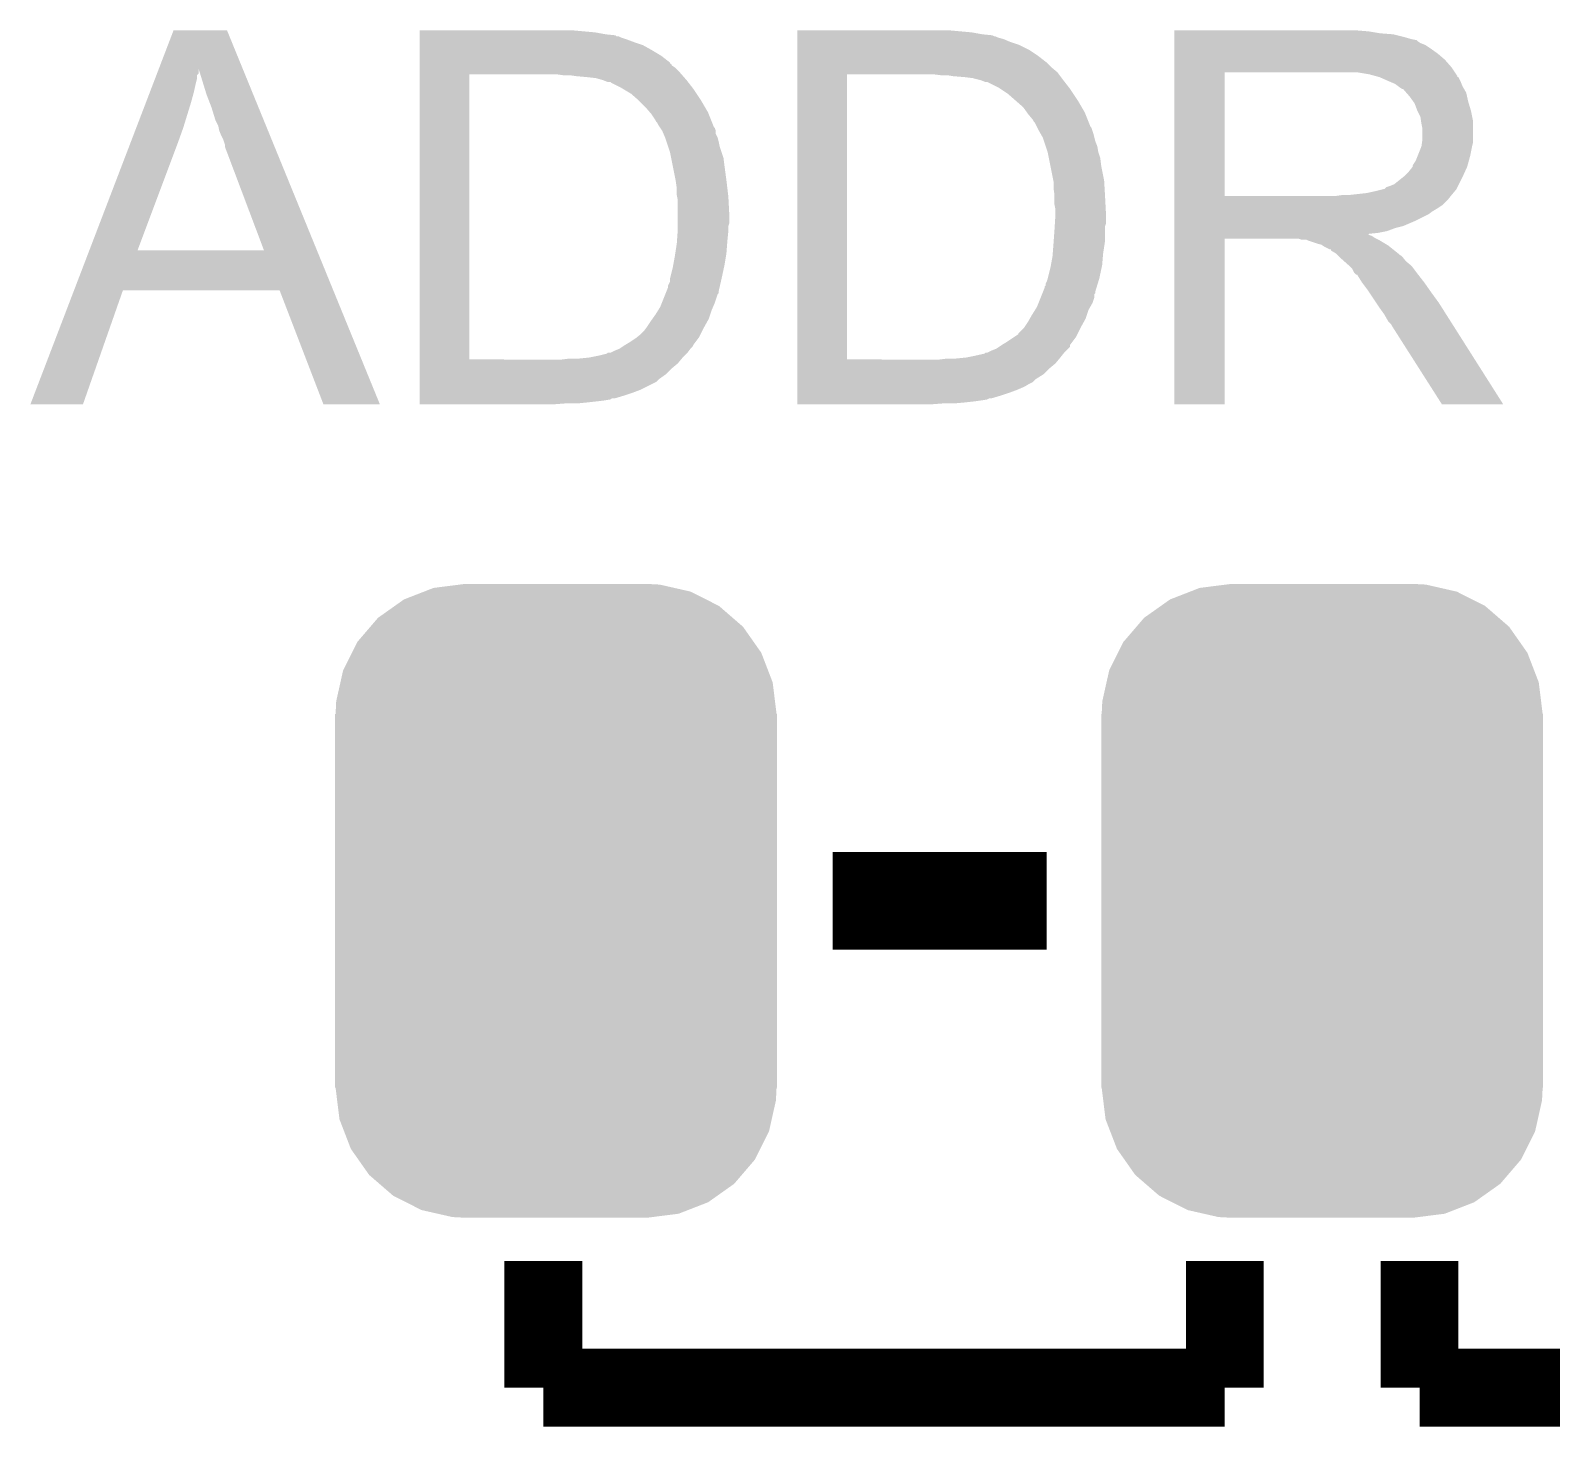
# Model space of a CAD drawing. Extents: x -1.3 to 24.2, y -3.9 to 39.2.
# Drawn here: x 11.354 to 15.323, y 6.248 to 9.891 of the extents above; entities that cross this region are included whole.
import ezdxf

# ---------------------------------------------------------------- set-up
doc = ezdxf.new("R2010")
doc.units = 0
doc.layers.get('0').update_dxf_attribs({"linetype": 'CONTINUOUS'})
doc.layers.add('6DOF_IMU_14_CLICK_V100_GTO', color=14, linetype='CONTINUOUS')
doc.layers.add('6DOF_IMU_14_CLICK_V100_GTS', color=12, linetype='CONTINUOUS')

# ---------------------------------------------------------------- blocks, each defined once
blk = doc.blocks.new('CUSTOM_57')
for points in [[(-0.396894, 0.786286), (-0.344522, 0.80667), (0.391508, 0.786286), (0.351232, 0.80667)], [(-0.344522, 0.80667), (-0.319682, 0.816338), (0.351232, 0.80667), (0.308712, 0.816338)], [(-0.319682, 0.816338), (-0.251122, 0.82504), (0.308712, 0.816338), (0.27044, 0.82504)], [(-0.251122, 0.82504), (-0.23749, 0.82677), (0.27044, 0.82504), (0.23749, 0.82677)], [(-0.464512, 0.738408), (-0.420946, 0.769256), (0.460796, 0.738408), (0.425156, 0.769256)], [(-0.420946, 0.769256), (-0.396894, 0.786286), (0.425156, 0.769256), (0.391508, 0.786286)], [(-0.5185, 0.67556), (-0.484594, 0.715032), (0.515528, 0.67556), (0.4878, 0.715032)], [(-0.484594, 0.715032), (-0.464512, 0.738408), (0.4878, 0.715032), (0.460796, 0.738408)], [(-0.532704, 0.647234), (-0.5185, 0.67556), (0.535424, 0.647234), (0.515528, 0.67556)], [(-0.555636, 0.601496), (-0.532704, 0.647234), (0.55303, 0.601496), (0.535424, 0.647234)], [(-0.562694, 0.569912), (-0.555636, 0.601496), (0.565186, 0.569912), (0.55303, 0.601496)], [(-0.573704, 0.520636), (-0.562694, 0.569912), (0.571254, 0.520636), (0.565186, 0.569912)], [(-0.57531, 0.48768), (-0.573704, 0.520636), (0.57531, 0.48768), (0.571254, 0.520636)], [(-0.57658, -0.48768), (-0.57658, 0.48768), (0.57658, -0.48768), (0.57658, 0.48768)], [(-0.571252, -0.520636), (-0.57531, -0.48768), (0.573704, -0.520636), (0.57531, -0.48768)], [(-0.565186, -0.569912), (-0.571252, -0.520636), (0.562692, -0.569912), (0.573704, -0.520636)], [(-0.553028, -0.601496), (-0.565186, -0.569912), (0.555636, -0.601496), (0.562692, -0.569912)], [(-0.535424, -0.647234), (-0.553028, -0.601496), (0.532702, -0.647234), (0.555636, -0.601496)], [(-0.515526, -0.67556), (-0.535424, -0.647234), (0.5185, -0.67556), (0.532702, -0.647234)], [(-0.4878, -0.715032), (-0.515526, -0.67556), (0.484592, -0.715032), (0.5185, -0.67556)], [(-0.460794, -0.738408), (-0.4878, -0.715032), (0.464512, -0.738408), (0.484592, -0.715032)], [(-0.425156, -0.769256), (-0.460794, -0.738408), (0.420944, -0.769256), (0.464512, -0.738408)], [(-0.391506, -0.786286), (-0.425156, -0.769256), (0.396894, -0.786286), (0.420944, -0.769256)], [(-0.351232, -0.80667), (-0.391506, -0.786286), (0.34452, -0.80667), (0.396894, -0.786286)], [(-0.30871, -0.816338), (-0.351232, -0.80667), (0.319682, -0.816338), (0.34452, -0.80667)], [(-0.27044, -0.82504), (-0.30871, -0.816338), (0.25112, -0.82504), (0.319682, -0.816338)], [(-0.23749, -0.82677), (-0.27044, -0.82504), (0.23749, -0.82677), (0.25112, -0.82504)]]:
    blk.add_solid(points)

msp = doc.modelspace()

# ---------------------------------------------------------------- linework, layer by layer
at = {"layer": '6DOF_IMU_14_CLICK_V100_GTO'}
for points, const_width in [([(13.44676, 7.62), (14.00556, 7.62)], 0.254), ([(12.69238, 6.35), (12.69238, 6.6802)], 0.2032), ([(14.47038, 6.35), (14.47038, 6.6802)], 0.2032), ([(14.97838, 6.35), (14.97838, 6.6802)], 0.2032), ([(14.97838, 6.35), (16.75638, 6.35), (16.75638, 6.6802)], 0.2032), ([(12.69238, 6.35), (14.47038, 6.35)], 0.2032)]:
    msp.add_lwpolyline(points, dxfattribs=dict(at, const_width=const_width))
for points in [[(11.688246, 9.789014), (11.72719, 9.890744), (11.908474, 9.789014), (11.866884, 9.890744)], [(11.72719, 9.890744), (11.727198, 9.89076), (11.866884, 9.890744), (11.727198, 9.89076)], [(12.369822, 9.88568), (12.369824, 9.89076), (12.827, 9.88568), (12.77112, 9.89076)], [(12.369822, 9.8806), (12.369822, 9.88568), (12.854938, 9.8806), (12.827, 9.88568)], [(13.355342, 9.88568), (13.355344, 9.89076), (13.80998, 9.88568), (13.7541, 9.89076)], [(13.355342, 9.8806), (13.355342, 9.88568), (13.837918, 9.8806), (13.80998, 9.88568)], [(14.338322, 9.88822), (14.338324, 9.89076), (14.8463, 9.88822), (14.81582, 9.89076)], [(14.338322, 9.88314), (14.338322, 9.88822), (14.876778, 9.88314), (14.8463, 9.88822)], [(12.369822, 9.878054), (12.369822, 9.8806), (12.880344, 9.878054), (12.854938, 9.8806)], [(12.369822, 9.87552), (12.369822, 9.878054), (12.882884, 9.87552), (12.880344, 9.878054)], [(12.369822, 9.875518), (12.369822, 9.87552), (12.887964, 9.875518), (12.882884, 9.87552)], [(12.369822, 9.87298), (12.369822, 9.875518), (12.893042, 9.87298), (12.887964, 9.875518)], [(12.369822, 9.8679), (12.369822, 9.87298), (12.90828, 9.8679), (12.893042, 9.87298)], [(12.369822, 9.86028), (12.369822, 9.8679), (12.9286, 9.86028), (12.90828, 9.8679)], [(12.369822, 9.85266), (12.369822, 9.86028), (12.951462, 9.85266), (12.9286, 9.86028)], [(12.369822, 9.83996), (12.369822, 9.85266), (12.97432, 9.83996), (12.951462, 9.85266)], [(13.355342, 9.878058), (13.355342, 9.8806), (13.863322, 9.878058), (13.837918, 9.8806)], [(13.355342, 9.87552), (13.355342, 9.878058), (13.868404, 9.87552), (13.863322, 9.878058)], [(13.355342, 9.875518), (13.355342, 9.87552), (13.870944, 9.875518), (13.868404, 9.87552)], [(13.355342, 9.872978), (13.355342, 9.875518), (13.876022, 9.872978), (13.870944, 9.875518)], [(13.355342, 9.8679), (13.355342, 9.872978), (13.893802, 9.8679), (13.876022, 9.872978)], [(13.355342, 9.86028), (13.355342, 9.8679), (13.91158, 9.86028), (13.893802, 9.8679)], [(13.355342, 9.85266), (13.355342, 9.86028), (13.93444, 9.85266), (13.91158, 9.86028)], [(13.355342, 9.839958), (13.355342, 9.85266), (13.959842, 9.839958), (13.93444, 9.85266)], [(14.338322, 9.8806), (14.338322, 9.88314), (14.9098, 9.8806), (14.876778, 9.88314)], [(14.338322, 9.87298), (14.338322, 9.8806), (14.94028, 9.87298), (14.9098, 9.8806)], [(14.338322, 9.8679), (14.338322, 9.87298), (14.958058, 9.8679), (14.94028, 9.87298)], [(14.338322, 9.865356), (14.338322, 9.8679), (14.970764, 9.865356), (14.958058, 9.8679)], [(14.338322, 9.86282), (14.338322, 9.865356), (14.9733, 9.86282), (14.970764, 9.865356)], [(14.338322, 9.85774), (14.338322, 9.86282), (14.980918, 9.85774), (14.9733, 9.86282)], [(14.338322, 9.852658), (14.338322, 9.85774), (14.993622, 9.852658), (14.980918, 9.85774)], [(14.338322, 9.8425), (14.338322, 9.852658), (15.00886, 9.8425), (14.993622, 9.852658)], [(12.36982, 9.806934), (12.369822, 9.82472), (13.02258, 9.806934), (12.99972, 9.82472)], [(12.36982, 9.8044), (12.36982, 9.806934), (13.022604, 9.8044), (13.02258, 9.806934)], [(12.36982, 9.804384), (12.36982, 9.8044), (13.025126, 9.804384), (13.022604, 9.8044)], [(12.36982, 9.799322), (12.36982, 9.804384), (13.027664, 9.799322), (13.025126, 9.804384)], [(12.369822, 9.82472), (12.369822, 9.83996), (12.99972, 9.82472), (12.97432, 9.83996)], [(13.35534, 9.806938), (13.355342, 9.82472), (14.00556, 9.806938), (13.9827, 9.82472)], [(13.35534, 9.79424), (13.35534, 9.806938), (14.01826, 9.79424), (14.00556, 9.806938)], [(13.355342, 9.82472), (13.355342, 9.839958), (13.9827, 9.82472), (13.959842, 9.839958)], [(14.33832, 9.79424), (14.338322, 9.81456), (15.0622, 9.79424), (15.044422, 9.81456)], [(14.338322, 9.8298), (14.338322, 9.8425), (15.02664, 9.8298), (15.00886, 9.8425)], [(14.338322, 9.81456), (14.338322, 9.8298), (15.044422, 9.81456), (15.02664, 9.8298)], [(11.678578, 9.763762), (11.68247, 9.773926), (11.78814, 9.763762), (11.788146, 9.773926)], [(11.68247, 9.773926), (11.684414, 9.779006), (11.788146, 9.773926), (11.79322, 9.779006)], [(11.684414, 9.779006), (11.688246, 9.789014), (11.79322, 9.779006), (11.793224, 9.789014)], [(11.813538, 9.72312), (11.793224, 9.789014), (11.935414, 9.72312), (11.908474, 9.789014)], [(12.369802, 9.032262), (12.36982, 9.77646), (12.49934, 9.032262), (12.499362, 9.77646)], [(12.36982, 9.794238), (12.36982, 9.799322), (13.035282, 9.794238), (13.027664, 9.799322)], [(12.36982, 9.78154), (12.36982, 9.794238), (13.04798, 9.78154), (13.035282, 9.794238)], [(12.36982, 9.77646), (12.36982, 9.78154), (13.052426, 9.77646), (13.04798, 9.78154)], [(12.743182, 9.77392), (12.725398, 9.77646), (13.05465, 9.77392), (13.052426, 9.77646)], [(12.77874, 9.77138), (12.76096, 9.77392), (13.056872, 9.77138), (13.05465, 9.77392)], [(12.80668, 9.76884), (12.77874, 9.77138), (13.059094, 9.76884), (13.056872, 9.77138)], [(12.829542, 9.7663), (12.80668, 9.76884), (13.061318, 9.7663), (13.059094, 9.76884)], [(12.847316, 9.761222), (12.829542, 9.7663), (13.06576, 9.761222), (13.061318, 9.7663)], [(13.355322, 9.032262), (13.35534, 9.77646), (13.48486, 9.032262), (13.484882, 9.77646)], [(13.35534, 9.781538), (13.35534, 9.79424), (14.033502, 9.781538), (14.01826, 9.79424)], [(13.35534, 9.77646), (13.35534, 9.781538), (14.037312, 9.77646), (14.033502, 9.781538)], [(13.728702, 9.77392), (13.708378, 9.77646), (14.039216, 9.77392), (14.037312, 9.77646)], [(13.761718, 9.77138), (13.746482, 9.77392), (14.041122, 9.77138), (14.039216, 9.77392)], [(13.7922, 9.76884), (13.761718, 9.77138), (14.043026, 9.76884), (14.041122, 9.77138)], [(13.81252, 9.7663), (13.7922, 9.76884), (14.044932, 9.7663), (14.043026, 9.76884)], [(13.832836, 9.76122), (13.81252, 9.7663), (14.04874, 9.76122), (14.044932, 9.7663)], [(14.338312, 9.458982), (14.33832, 9.78152), (14.47038, 9.458982), (14.470382, 9.78152)], [(14.33832, 9.78154), (14.33832, 9.79424), (15.070666, 9.78154), (15.0622, 9.79424)], [(14.33832, 9.78152), (14.33832, 9.78154), (14.470382, 9.78152), (14.77772, 9.78154)], [(14.846302, 9.77646), (14.815822, 9.78154), (15.074054, 9.77646), (15.070666, 9.78154)], [(14.864936, 9.771378), (14.846302, 9.77646), (15.07744, 9.771378), (15.074054, 9.77646)], [(14.874242, 9.76884), (14.864936, 9.771378), (15.077464, 9.76884), (15.07744, 9.771378)], [(14.874278, 9.768824), (14.874242, 9.76884), (15.079986, 9.768824), (15.077464, 9.76884)], [(14.8971, 9.75868), (14.874278, 9.768824), (15.08506, 9.75868), (15.079986, 9.768824)], [(11.65524, 9.7028), (11.665936, 9.730738), (11.7729, 9.7028), (11.78052, 9.730738)], [(11.665936, 9.730738), (11.674688, 9.7536), (11.78052, 9.730738), (11.7856, 9.7536)], [(11.674688, 9.7536), (11.678578, 9.763762), (11.7856, 9.7536), (11.78814, 9.763762)], [(12.847322, 9.76122), (12.847316, 9.761222), (13.065762, 9.76122), (13.06576, 9.761222)], [(12.860024, 9.75614), (12.847322, 9.76122), (13.069714, 9.75614), (13.065762, 9.76122)], [(12.867646, 9.756134), (12.860024, 9.75614), (13.069718, 9.756134), (13.069714, 9.75614)], [(12.870184, 9.753598), (12.867646, 9.756134), (13.07169, 9.753598), (13.069718, 9.756134)], [(12.895578, 9.7409), (12.870184, 9.753598), (13.081566, 9.7409), (13.07169, 9.753598)], [(12.899812, 9.73836), (12.895578, 9.7409), (13.08354, 9.73836), (13.081566, 9.7409)], [(12.920982, 9.72566), (12.899812, 9.73836), (13.092008, 9.72566), (13.08354, 9.73836)], [(12.9413, 9.707882), (12.920982, 9.72566), (13.10386, 9.707882), (13.092008, 9.72566)], [(13.832842, 9.761218), (13.832836, 9.76122), (14.048742, 9.761218), (14.04874, 9.76122)], [(13.845544, 9.75614), (13.832842, 9.761218), (14.052692, 9.75614), (14.048742, 9.761218)], [(13.850624, 9.756138), (13.845544, 9.75614), (14.052694, 9.756138), (14.052692, 9.75614)], [(13.881102, 9.740898), (13.850624, 9.756138), (14.064546, 9.740898), (14.052694, 9.756138)], [(13.88491, 9.73836), (13.881102, 9.740898), (14.06652, 9.73836), (14.064546, 9.740898)], [(13.903962, 9.72566), (13.88491, 9.73836), (14.074988, 9.72566), (14.06652, 9.73836)], [(13.92428, 9.707882), (13.903962, 9.72566), (14.08684, 9.707882), (14.074988, 9.72566)], [(14.91488, 9.751058), (14.8971, 9.75868), (15.08811, 9.751058), (15.08506, 9.75868)], [(14.921656, 9.745978), (14.91488, 9.751058), (15.09014, 9.745978), (15.08811, 9.751058)], [(14.92504, 9.74344), (14.921656, 9.745978), (15.091592, 9.74344), (15.09014, 9.745978)], [(14.932664, 9.73836), (14.92504, 9.74344), (15.094494, 9.73836), (15.091592, 9.74344)], [(14.935206, 9.738354), (14.932664, 9.73836), (15.094498, 9.738354), (15.094494, 9.73836)], [(14.944096, 9.728196), (14.935206, 9.738354), (15.100302, 9.728196), (15.094498, 9.738354)], [(14.95298, 9.718042), (14.944096, 9.728196), (15.10256, 9.718042), (15.100302, 9.728196)], [(11.629958, 9.63676), (11.65524, 9.7028), (11.75258, 9.63676), (11.7729, 9.7028)], [(11.82624, 9.690102), (11.813538, 9.72312), (11.948912, 9.690102), (11.935414, 9.72312)], [(11.8364, 9.65708), (11.82624, 9.690102), (11.962412, 9.65708), (11.948912, 9.690102)], [(12.95908, 9.6901), (12.9413, 9.707882), (13.114234, 9.6901), (13.10386, 9.707882)], [(12.969964, 9.677404), (12.95908, 9.6901), (13.12164, 9.677404), (13.114234, 9.6901)], [(13.944602, 9.690098), (13.92428, 9.707882), (14.097216, 9.690098), (14.08684, 9.707882)], [(13.95367, 9.677404), (13.944602, 9.690098), (14.10462, 9.677404), (14.097216, 9.690098)], [(14.962052, 9.705342), (14.95298, 9.718042), (15.10538, 9.705342), (15.10256, 9.718042)], [(14.96568, 9.70026), (14.962052, 9.705342), (15.106906, 9.70026), (15.10538, 9.705342)], [(14.9733, 9.679942), (14.96568, 9.70026), (15.113, 9.679942), (15.106906, 9.70026)], [(11.84402, 9.641838), (11.8364, 9.65708), (11.968644, 9.641838), (11.962412, 9.65708)], [(12.97432, 9.67232), (12.969964, 9.677404), (13.123676, 9.67232), (13.12164, 9.677404)], [(12.98448, 9.657078), (12.97432, 9.67232), (13.129774, 9.657078), (13.123676, 9.67232)], [(12.987022, 9.652), (12.98448, 9.657078), (13.131804, 9.652), (13.129774, 9.657078)], [(12.989562, 9.649456), (12.987022, 9.652), (13.132822, 9.649456), (13.131804, 9.652)], [(12.992102, 9.644378), (12.989562, 9.649456), (13.134854, 9.644378), (13.132822, 9.649456)], [(13.9573, 9.67232), (13.95367, 9.677404), (14.106656, 9.67232), (14.10462, 9.677404)], [(13.970002, 9.657076), (13.9573, 9.67232), (14.112754, 9.657076), (14.106656, 9.67232)], [(13.972542, 9.652), (13.970002, 9.657076), (14.114784, 9.652), (14.112754, 9.657076)], [(13.975082, 9.649456), (13.972542, 9.652), (14.115802, 9.649456), (14.114784, 9.652)], [(13.98016, 9.639302), (13.975082, 9.649456), (14.119864, 9.639302), (14.115802, 9.649456)], [(14.9733, 9.67994), (14.9733, 9.679942), (15.113002, 9.67994), (15.113, 9.679942)], [(14.98092, 9.664696), (14.9733, 9.67994), (15.11605, 9.664696), (15.113002, 9.67994)], [(14.982372, 9.654538), (14.98092, 9.664696), (15.11808, 9.654538), (15.11605, 9.664696)], [(14.98346, 9.646922), (14.982372, 9.654538), (15.11808, 9.646922), (15.11808, 9.654538)], [(14.986, 9.634218), (14.98346, 9.646922), (15.11808, 9.634218), (15.11808, 9.646922)], [(11.616344, 9.6012), (11.629958, 9.63676), (11.73988, 9.6012), (11.75258, 9.63676)], [(11.846562, 9.629138), (11.84402, 9.641838), (11.973836, 9.629138), (11.968644, 9.641838)], [(11.85164, 9.61644), (11.846562, 9.629138), (11.979026, 9.61644), (11.973836, 9.629138)], [(11.85672, 9.606278), (11.85164, 9.61644), (11.98318, 9.606278), (11.979026, 9.61644)], [(11.8618, 9.591036), (11.85672, 9.606278), (11.989412, 9.591036), (11.98318, 9.606278)], [(12.995486, 9.639302), (12.992102, 9.644378), (13.136884, 9.639302), (13.134854, 9.644378)], [(12.997184, 9.636756), (12.995486, 9.639302), (13.13942, 9.636756), (13.136884, 9.639302)], [(13.00226, 9.62914), (12.997184, 9.636756), (13.14196, 9.62914), (13.13942, 9.636756)], [(13.002262, 9.629136), (13.00226, 9.62914), (13.14196, 9.629136), (13.14196, 9.62914)], [(13.005528, 9.621516), (13.002262, 9.629136), (13.141962, 9.621516), (13.14196, 9.629136)], [(13.00988, 9.61136), (13.005528, 9.621516), (13.147042, 9.61136), (13.141962, 9.621516)], [(13.009882, 9.611358), (13.00988, 9.61136), (13.147042, 9.611358), (13.147042, 9.61136)], [(13.013268, 9.6012), (13.009882, 9.611358), (13.14958, 9.6012), (13.147042, 9.611358)], [(13.981434, 9.636756), (13.98016, 9.639302), (14.1224, 9.636756), (14.119864, 9.639302)], [(13.98524, 9.629142), (13.981434, 9.636756), (14.124938, 9.629142), (14.1224, 9.636756)], [(13.989596, 9.62152), (13.98524, 9.629142), (14.127478, 9.62152), (14.124938, 9.629142)], [(13.9954, 9.611358), (13.989596, 9.62152), (14.130022, 9.611358), (14.127478, 9.62152)], [(13.998788, 9.601198), (13.9954, 9.611358), (14.132562, 9.601198), (14.130022, 9.611358)], [(14.98491, 9.598658), (14.986, 9.60628), (15.11808, 9.598658), (15.11808, 9.60628)], [(14.986, 9.60628), (14.986, 9.634218), (15.11808, 9.60628), (15.11808, 9.634218)], [(11.507448, 9.31675), (11.616344, 9.6012), (11.63321, 9.31675), (11.73988, 9.6012)], [(11.861802, 9.585956), (11.8618, 9.591036), (11.99149, 9.585956), (11.989412, 9.591036)], [(11.96337, 9.31672), (11.861802, 9.585956), (12.101558, 9.31672), (11.99149, 9.585956)], [(13.0175, 9.5885), (13.013268, 9.6012), (13.152122, 9.5885), (13.14958, 9.6012)], [(13.02258, 9.573258), (13.0175, 9.5885), (13.157202, 9.573258), (13.152122, 9.5885)], [(13.02563, 9.558018), (13.02258, 9.573258), (13.16228, 9.558018), (13.157202, 9.573258)], [(14.00302, 9.588498), (13.998788, 9.601198), (14.13764, 9.588498), (14.132562, 9.601198)], [(14.0081, 9.573258), (14.00302, 9.588498), (14.140182, 9.573258), (14.13764, 9.588498)], [(14.011148, 9.558018), (14.0081, 9.573258), (14.14526, 9.558018), (14.140182, 9.573258)], [(14.973298, 9.5631), (14.983458, 9.588498), (15.11046, 9.5631), (15.115538, 9.588498)], [(14.983458, 9.5885), (14.98491, 9.598658), (15.11554, 9.5885), (15.11808, 9.598658)], [(14.983458, 9.588498), (14.983458, 9.5885), (15.115538, 9.588498), (15.11554, 9.5885)], [(13.029692, 9.5377), (13.02563, 9.558018), (13.16482, 9.5377), (13.16228, 9.558018)], [(13.037312, 9.4996), (13.029692, 9.5377), (13.1699, 9.4996), (13.16482, 9.5377)], [(14.015212, 9.537702), (14.011148, 9.558018), (14.1478, 9.537702), (14.14526, 9.558018)], [(14.022832, 9.4996), (14.015212, 9.537702), (14.15542, 9.4996), (14.1478, 9.537702)], [(14.95044, 9.52246), (14.960596, 9.535156), (15.097066, 9.52246), (15.102838, 9.535156)], [(14.960596, 9.535158), (14.9606, 9.537696), (15.10284, 9.535158), (15.103532, 9.537696)], [(14.960596, 9.535156), (14.960596, 9.535158), (15.102838, 9.535156), (15.10284, 9.535158)], [(14.9606, 9.537696), (14.96314, 9.542778), (15.103532, 9.537696), (15.104918, 9.542778)], [(14.96314, 9.542778), (14.968218, 9.550398), (15.104918, 9.542778), (15.106996, 9.550398)], [(14.968218, 9.550398), (14.973298, 9.5631), (15.106996, 9.550398), (15.11046, 9.5631)], [(13.03782, 9.49706), (13.037312, 9.4996), (13.1702, 9.49706), (13.1699, 9.4996)], [(13.04036, 9.479278), (13.03782, 9.49706), (13.172292, 9.479278), (13.1702, 9.49706)], [(14.02334, 9.497058), (14.022832, 9.4996), (14.15557, 9.497058), (14.15542, 9.4996)], [(14.02334, 9.47928), (14.02334, 9.497058), (14.156616, 9.47928), (14.15557, 9.497058)], [(14.899642, 9.48436), (14.912338, 9.48944), (15.078708, 9.48436), (15.081248, 9.48944)], [(14.912338, 9.48944), (14.934564, 9.50722), (15.081248, 9.48944), (15.09014, 9.50722)], [(14.934564, 9.50722), (14.937738, 9.509758), (15.09014, 9.50722), (15.091292, 9.509758)], [(14.937738, 9.509758), (14.95044, 9.52246), (15.091292, 9.509758), (15.097066, 9.52246)], [(13.04036, 9.461498), (13.04036, 9.479278), (13.174384, 9.461498), (13.172292, 9.479278)], [(13.041376, 9.45642), (13.04036, 9.461498), (13.17498, 9.45642), (13.174384, 9.461498)], [(13.0429, 9.448798), (13.041376, 9.45642), (13.175382, 9.448798), (13.17498, 9.45642)], [(13.0429, 9.408162), (13.0429, 9.448798), (13.17752, 9.408162), (13.175382, 9.448798)], [(14.02588, 9.461498), (14.02334, 9.47928), (14.157662, 9.461498), (14.156616, 9.47928)], [(14.02588, 9.45642), (14.02588, 9.461498), (14.15796, 9.45642), (14.157662, 9.461498)], [(14.02588, 9.436098), (14.02588, 9.45642), (14.15903, 9.436098), (14.15796, 9.45642)], [(14.338312, 9.45896), (14.338312, 9.458982), (14.759938, 9.45896), (14.47038, 9.458982)], [(14.338312, 9.4488), (14.338312, 9.45896), (15.05204, 9.4488), (15.060168, 9.45896)], [(14.338312, 9.4361), (14.338312, 9.4488), (15.03934, 9.4361), (15.05204, 9.4488)], [(14.759938, 9.45896), (14.77772, 9.4615), (15.060168, 9.45896), (15.0622, 9.4615)], [(14.795498, 9.4615), (14.841218, 9.46658), (15.0622, 9.4615), (15.066432, 9.46658)], [(14.841218, 9.46658), (14.86408, 9.47166), (15.066432, 9.46658), (15.070664, 9.47166)], [(14.86408, 9.47166), (14.884398, 9.47674), (15.070664, 9.47166), (15.074896, 9.47674)], [(14.886934, 9.47674), (14.886938, 9.476744), (15.074896, 9.47674), (15.0749, 9.476744)], [(14.886938, 9.476744), (14.892018, 9.481816), (15.0749, 9.476744), (15.077436, 9.481816)], [(14.892018, 9.481816), (14.899642, 9.48436), (15.077436, 9.481816), (15.078708, 9.48436)], [(13.0429, 9.387838), (13.0429, 9.408162), (13.177518, 9.387838), (13.17752, 9.408162)], [(14.02842, 9.423398), (14.02588, 9.436098), (14.1597, 9.423398), (14.15903, 9.436098)], [(14.02699, 9.387838), (14.02826, 9.408162), (14.160498, 9.387838), (14.1605, 9.408162)], [(14.02826, 9.408162), (14.02842, 9.4107), (14.1605, 9.408162), (14.160368, 9.4107)], [(14.02842, 9.4107), (14.02842, 9.423398), (14.160368, 9.4107), (14.1597, 9.423398)], [(14.33831, 9.39546), (14.338312, 9.4107), (14.97076, 9.39546), (15.001238, 9.4107)], [(14.338312, 9.42594), (14.338312, 9.4361), (15.024102, 9.42594), (15.03934, 9.4361)], [(14.338312, 9.41832), (14.338312, 9.42594), (15.0114, 9.41832), (15.024102, 9.42594)], [(14.338312, 9.4107), (14.338312, 9.41832), (15.001238, 9.4107), (15.0114, 9.41832)], [(13.040904, 9.34212), (13.042718, 9.36752), (13.17244, 9.34212), (13.17498, 9.36752)], [(13.042718, 9.36752), (13.0429, 9.37006), (13.17498, 9.36752), (13.17498, 9.37006)], [(13.0429, 9.380216), (13.0429, 9.387838), (13.17498, 9.380216), (13.177518, 9.387838)], [(13.0429, 9.37006), (13.0429, 9.380216), (13.17498, 9.37006), (13.17498, 9.380216)], [(14.023884, 9.342118), (14.02588, 9.37006), (14.15796, 9.342118), (14.15796, 9.37006)], [(14.02588, 9.37006), (14.026514, 9.380216), (14.15796, 9.37006), (14.15796, 9.380216)], [(14.026514, 9.380216), (14.02699, 9.387838), (14.15796, 9.380216), (14.160498, 9.387838)], [(14.33831, 9.38022), (14.33831, 9.39546), (14.935198, 9.38022), (14.97076, 9.39546)], [(14.33831, 9.375138), (14.33831, 9.38022), (14.914878, 9.375138), (14.935198, 9.38022)], [(14.33831, 9.36752), (14.33831, 9.375138), (14.894558, 9.36752), (14.914878, 9.375138)], [(14.33831, 9.36244), (14.33831, 9.36752), (14.869162, 9.36244), (14.894558, 9.36752)], [(13.036452, 9.3091), (13.04036, 9.3345), (13.1699, 9.3091), (13.171852, 9.3345)], [(13.04036, 9.3345), (13.040904, 9.34212), (13.171852, 9.3345), (13.17244, 9.34212)], [(14.021386, 9.309102), (14.02334, 9.3345), (14.15288, 9.309102), (14.156786, 9.3345)], [(14.02334, 9.3345), (14.023884, 9.342118), (14.156786, 9.3345), (14.15796, 9.342118)], [(14.3383, 8.915424), (14.33831, 9.347176), (14.470356, 8.915424), (14.47038, 9.347176)], [(14.33831, 9.359862), (14.33831, 9.36244), (14.843794, 9.359862), (14.869162, 9.36244)], [(14.33831, 9.35736), (14.33831, 9.359862), (14.846304, 9.35736), (14.843794, 9.359862)], [(14.33831, 9.354818), (14.33831, 9.35736), (14.853924, 9.354818), (14.846304, 9.35736)], [(14.33831, 9.34974), (14.33831, 9.354818), (14.861542, 9.34974), (14.853924, 9.354818)], [(14.33831, 9.3472), (14.33831, 9.34974), (14.86662, 9.3472), (14.861542, 9.34974)], [(14.33831, 9.347176), (14.33831, 9.3472), (14.47038, 9.347176), (14.663416, 9.3472)], [(14.671038, 9.344662), (14.663416, 9.3472), (14.871696, 9.344662), (14.86662, 9.3472)], [(14.683736, 9.34466), (14.671038, 9.344662), (14.871698, 9.34466), (14.871696, 9.344662)], [(14.68882, 9.34212), (14.683736, 9.34466), (14.875932, 9.34212), (14.871698, 9.34466)], [(14.711682, 9.3345), (14.68882, 9.34212), (14.888634, 9.3345), (14.875932, 9.34212)], [(14.72184, 9.331962), (14.711682, 9.3345), (14.892864, 9.331962), (14.888634, 9.3345)], [(14.725652, 9.32942), (14.72184, 9.331962), (14.8971, 9.32942), (14.892864, 9.331962)], [(14.729458, 9.326882), (14.725652, 9.32942), (14.900274, 9.326882), (14.8971, 9.32942)], [(11.467568, 9.21258), (11.507436, 9.31672), (12.144134, 9.21258), (12.101558, 9.31672)], [(11.507436, 9.31672), (11.507448, 9.31675), (11.96337, 9.31672), (11.63321, 9.31675)], [(13.031122, 9.27862), (13.03528, 9.30148), (13.16482, 9.27862), (13.16863, 9.30148)], [(13.03528, 9.30148), (13.036452, 9.3091), (13.16863, 9.30148), (13.1699, 9.3091)], [(14.016642, 9.278618), (14.0208, 9.301478), (14.15034, 9.278618), (14.152244, 9.301478)], [(14.0208, 9.301478), (14.021386, 9.309102), (14.152244, 9.301478), (14.15288, 9.309102)], [(14.744696, 9.319262), (14.729458, 9.326882), (14.909798, 9.319262), (14.900274, 9.326882)], [(14.747216, 9.31926), (14.744696, 9.319262), (14.9098, 9.31926), (14.909798, 9.319262)], [(14.74724, 9.316732), (14.747216, 9.31926), (14.91296, 9.316732), (14.9098, 9.31926)], [(14.759938, 9.309102), (14.74724, 9.316732), (14.922498, 9.309102), (14.91296, 9.316732)], [(14.75994, 9.3091), (14.759938, 9.309102), (14.9225, 9.3091), (14.922498, 9.309102)], [(14.76248, 9.30656), (14.75994, 9.3091), (14.92504, 9.30656), (14.9225, 9.3091)], [(14.767562, 9.301478), (14.76248, 9.30656), (14.932662, 9.301478), (14.92504, 9.30656)], [(14.7701, 9.29894), (14.767562, 9.301478), (14.934694, 9.29894), (14.932662, 9.301478)], [(14.781534, 9.288778), (14.7701, 9.29894), (14.942822, 9.288778), (14.934694, 9.29894)], [(14.79296, 9.27862), (14.781534, 9.288778), (14.955012, 9.27862), (14.942822, 9.288778)], [(13.02258, 9.24306), (13.0302, 9.27354), (13.1572, 9.24306), (13.16373, 9.27354)], [(13.0302, 9.27354), (13.031122, 9.27862), (13.16373, 9.27354), (13.16482, 9.27862)], [(14.0081, 9.243062), (14.01572, 9.27354), (14.14272, 9.243062), (14.14925, 9.27354)], [(14.01572, 9.27354), (14.016642, 9.278618), (14.14925, 9.27354), (14.15034, 9.278618)], [(14.795502, 9.276078), (14.79296, 9.27862), (14.958062, 9.276078), (14.955012, 9.27862)], [(14.803118, 9.268458), (14.795502, 9.276078), (14.963778, 9.268458), (14.958062, 9.276078)], [(14.808198, 9.258304), (14.803118, 9.268458), (14.971394, 9.258304), (14.963778, 9.268458)], [(14.810742, 9.25576), (14.808198, 9.258304), (14.9733, 9.25576), (14.971394, 9.258304)], [(14.813274, 9.253226), (14.810742, 9.25576), (14.975272, 9.253226), (14.9733, 9.25576)], [(14.815808, 9.25322), (14.813274, 9.253226), (14.975276, 9.25322), (14.975272, 9.253226)], [(14.82852, 9.2329), (14.815808, 9.25322), (14.99108, 9.2329), (14.975276, 9.25322)], [(11.353812, 8.915432), (11.467562, 9.212562), (11.490952, 8.915432), (11.595096, 9.212562)], [(11.467562, 9.212562), (11.467568, 9.21258), (11.595096, 9.212562), (12.004022, 9.21258)], [(12.118336, 8.915416), (12.004022, 9.21258), (12.26562, 8.915416), (12.144134, 9.21258)], [(13.0114, 9.204954), (13.013434, 9.210038), (13.149574, 9.204954), (13.14958, 9.210038)], [(13.013434, 9.210038), (13.017498, 9.220196), (13.14958, 9.210038), (13.151924, 9.220196)], [(13.017498, 9.220196), (13.0175, 9.225276), (13.151924, 9.220196), (13.153096, 9.225276)], [(13.0175, 9.225276), (13.022578, 9.235436), (13.153096, 9.225276), (13.15544, 9.235436)], [(13.022578, 9.235436), (13.02258, 9.243058), (13.15544, 9.235436), (13.157198, 9.243058)], [(13.02258, 9.243058), (13.02258, 9.24306), (13.157198, 9.243058), (13.1572, 9.24306)], [(13.99438, 9.204954), (13.996412, 9.210036), (14.132554, 9.204954), (14.13256, 9.210036)], [(13.996412, 9.210036), (14.000478, 9.220196), (14.13256, 9.210036), (14.135684, 9.220196)], [(14.000478, 9.220196), (14.00048, 9.222734), (14.135684, 9.220196), (14.136466, 9.222734)], [(14.00048, 9.222734), (14.003014, 9.225274), (14.136466, 9.222734), (14.137246, 9.225274)], [(14.003014, 9.225274), (14.00302, 9.230356), (14.137246, 9.225274), (14.13881, 9.230356)], [(14.00302, 9.230356), (14.00556, 9.23544), (14.13881, 9.230356), (14.140374, 9.23544)], [(14.00556, 9.23544), (14.0081, 9.243062), (14.140374, 9.23544), (14.14272, 9.243062)], [(14.84376, 9.21258), (14.82852, 9.2329), (15.005304, 9.21258), (14.99108, 9.2329)], [(14.847148, 9.2075), (14.84376, 9.21258), (15.00886, 9.2075), (15.005304, 9.21258)], [(12.992414, 9.16178), (12.997178, 9.1694), (13.1318, 9.16178), (13.135064, 9.1694)], [(12.997178, 9.1694), (13.001242, 9.179562), (13.135064, 9.1694), (13.13942, 9.179562)], [(13.001242, 9.179562), (13.010384, 9.202416), (13.13942, 9.179562), (13.14704, 9.202416)], [(13.010384, 9.202416), (13.0114, 9.204954), (13.14704, 9.202416), (13.149574, 9.204954)], [(13.975394, 9.161778), (13.980158, 9.1694), (14.11478, 9.161778), (14.119134, 9.1694)], [(13.980158, 9.1694), (13.98422, 9.179558), (14.119134, 9.1694), (14.12494, 9.179558)], [(13.98422, 9.179558), (13.990318, 9.194798), (14.12494, 9.179558), (14.130018, 9.194798)], [(13.990318, 9.194798), (13.993364, 9.202416), (14.130018, 9.194798), (14.13002, 9.202416)], [(13.993364, 9.202416), (13.99438, 9.204954), (14.13002, 9.202416), (14.132554, 9.204954)], [(14.865774, 9.17956), (14.847148, 9.2075), (15.02918, 9.17956), (15.00886, 9.2075)], [(14.87424, 9.16686), (14.865774, 9.17956), (15.037238, 9.16686), (15.02918, 9.17956)], [(12.96162, 9.11606), (12.97178, 9.1313), (13.11148, 9.11606), (13.119946, 9.1313)], [(12.97178, 9.1313), (12.97722, 9.138918), (13.119946, 9.1313), (13.12418, 9.138918)], [(12.97722, 9.138918), (12.98448, 9.149082), (13.12418, 9.138918), (13.127566, 9.149082)], [(12.98448, 9.149082), (12.992414, 9.16178), (13.127566, 9.149082), (13.1318, 9.16178)], [(13.947138, 9.11606), (13.9573, 9.1313), (14.09446, 9.11606), (14.102926, 9.1313)], [(13.9573, 9.1313), (13.961652, 9.138918), (14.102926, 9.1313), (14.10716, 9.138918)], [(13.961652, 9.138918), (13.96746, 9.14908), (14.10716, 9.138918), (14.110546, 9.14908)], [(13.96746, 9.14908), (13.975394, 9.161778), (14.110546, 9.14908), (14.11478, 9.161778)], [(14.88694, 9.149082), (14.87424, 9.16686), (15.048518, 9.149082), (15.037238, 9.16686)], [(14.897098, 9.131302), (14.88694, 9.149082), (15.059798, 9.131302), (15.048518, 9.149082)], [(14.904718, 9.123678), (14.897098, 9.131302), (15.064636, 9.123678), (15.059798, 9.131302)], [(12.93368, 9.08812), (12.936856, 9.090662), (13.096872, 9.08812), (13.098778, 9.090662)], [(12.936856, 9.090662), (12.946378, 9.098278), (13.098778, 9.090662), (13.102586, 9.098278)], [(12.946378, 9.098278), (12.953998, 9.1059), (13.102586, 9.098278), (13.106398, 9.1059)], [(12.953998, 9.1059), (12.96162, 9.11606), (13.106398, 9.1059), (13.11148, 9.11606)], [(13.901422, 9.07796), (13.920472, 9.090662), (14.072234, 9.07796), (14.081758, 9.090662)], [(13.920472, 9.090662), (13.931892, 9.098276), (14.081758, 9.090662), (14.085564, 9.098276)], [(13.931892, 9.098276), (13.9319, 9.100814), (14.085564, 9.098276), (14.086834, 9.100814)], [(13.9319, 9.100814), (13.947138, 9.116058), (14.086834, 9.100814), (14.094458, 9.116058)], [(13.947138, 9.116058), (13.947138, 9.11606), (14.094458, 9.116058), (14.09446, 9.11606)], [(14.90726, 9.118602), (14.904718, 9.123678), (15.067856, 9.118602), (15.064636, 9.123678)], [(15.036798, 8.91541), (14.90726, 9.118602), (15.19677, 8.91541), (15.067856, 9.118602)], [(12.857474, 9.047478), (12.860014, 9.050014), (13.065756, 9.047478), (13.068292, 9.050014)], [(12.860014, 9.050014), (12.867636, 9.05002), (13.068292, 9.050014), (13.068298, 9.05002)], [(12.867636, 9.05002), (12.8778, 9.0551), (13.068298, 9.05002), (13.072108, 9.0551)], [(12.8778, 9.0551), (12.890494, 9.060178), (13.072108, 9.0551), (13.07592, 9.060178)], [(12.890494, 9.060178), (12.8905, 9.06018), (13.07592, 9.060178), (13.07592, 9.06018)], [(12.8905, 9.06018), (12.89812, 9.065262), (13.07592, 9.06018), (13.080998, 9.065262)], [(12.89812, 9.065262), (12.905734, 9.070338), (13.080998, 9.065262), (13.08354, 9.070338)], [(12.905734, 9.070338), (12.90574, 9.070342), (13.08354, 9.070338), (13.083542, 9.070342)], [(12.90574, 9.070342), (12.918442, 9.07796), (13.083542, 9.070342), (13.089254, 9.07796)], [(12.918442, 9.07796), (12.93368, 9.08812), (13.089254, 9.07796), (13.096872, 9.08812)], [(13.842994, 9.047478), (13.845534, 9.050014), (14.049246, 9.047478), (14.051274, 9.050014)], [(13.845534, 9.050014), (13.848922, 9.050018), (14.051274, 9.050014), (14.051278, 9.050018)], [(13.848922, 9.050018), (13.850616, 9.05002), (14.051278, 9.050018), (14.05128, 9.05002)], [(13.850616, 9.05002), (13.86078, 9.0551), (14.05128, 9.05002), (14.05636, 9.0551)], [(13.86078, 9.0551), (13.87348, 9.06018), (14.05636, 9.0551), (14.06144, 9.06018)], [(13.87348, 9.06018), (13.881088, 9.065254), (14.06144, 9.06018), (14.066514, 9.065254)], [(13.881088, 9.065254), (13.888714, 9.070338), (14.066514, 9.065254), (14.06652, 9.070338)], [(13.888714, 9.070338), (13.88872, 9.070342), (14.06652, 9.070338), (14.066522, 9.070342)], [(13.88872, 9.070342), (13.901422, 9.07796), (14.066522, 9.070342), (14.072234, 9.07796)], [(12.369802, 9.03224), (12.369802, 9.032262), (12.740638, 9.03224), (12.49934, 9.032262)], [(12.369802, 9.022078), (12.369802, 9.03224), (13.042898, 9.022078), (13.051366, 9.03224)], [(12.369802, 9.009382), (12.369802, 9.022078), (13.027662, 9.009382), (13.042898, 9.022078)], [(12.740638, 9.03224), (12.76096, 9.03478), (13.051366, 9.03224), (13.053482, 9.03478)], [(12.786362, 9.03478), (12.811762, 9.03732), (13.053482, 9.03478), (13.0556, 9.03732)], [(12.811762, 9.03732), (12.83716, 9.0424), (13.0556, 9.03732), (13.060678, 9.0424)], [(12.83716, 9.0424), (12.857474, 9.047478), (13.060678, 9.0424), (13.065756, 9.047478)], [(13.355322, 9.03224), (13.355322, 9.032262), (13.726158, 9.03224), (13.48486, 9.032262)], [(13.355322, 9.022078), (13.355322, 9.03224), (14.028418, 9.022078), (14.036886, 9.03224)], [(13.355322, 9.009382), (13.355322, 9.022078), (14.013182, 9.009382), (14.028418, 9.022078)], [(13.726158, 9.03224), (13.74648, 9.03478), (14.036886, 9.03224), (14.039002, 9.03478)], [(13.769342, 9.03478), (13.794742, 9.03732), (14.039002, 9.03478), (14.04112, 9.03732)], [(13.794742, 9.03732), (13.82014, 9.0424), (14.04112, 9.03732), (14.045182, 9.0424)], [(13.82014, 9.0424), (13.842994, 9.047478), (14.045182, 9.0424), (14.049246, 9.047478)], [(12.3698, 8.99414), (12.369802, 9.009382), (13.01242, 8.99414), (13.027662, 9.009382)], [(12.3698, 8.981438), (12.3698, 8.99414), (12.994638, 8.981438), (13.01242, 8.99414)], [(12.3698, 8.973818), (12.3698, 8.981438), (12.987016, 8.973818), (12.994638, 8.981438)], [(12.3698, 8.9535), (12.3698, 8.973818), (12.94638, 8.9535), (12.987016, 8.973818)], [(13.35532, 8.99414), (13.355322, 9.009382), (13.997938, 8.99414), (14.013182, 9.009382)], [(13.35532, 8.981438), (13.35532, 8.99414), (13.977618, 8.981438), (13.997938, 8.99414)], [(13.35532, 8.973818), (13.35532, 8.981438), (13.969996, 8.973818), (13.977618, 8.981438)], [(13.35532, 8.96874), (13.35532, 8.973818), (13.959842, 8.96874), (13.969996, 8.973818)], [(12.3698, 8.94588), (12.3698, 8.9535), (12.92606, 8.94588), (12.94638, 8.9535)], [(12.3698, 8.93826), (12.3698, 8.94588), (12.9032, 8.93826), (12.92606, 8.94588)], [(12.3698, 8.93064), (12.3698, 8.93826), (12.877798, 8.93064), (12.9032, 8.93826)], [(12.3698, 8.930634), (12.3698, 8.93064), (12.870174, 8.930634), (12.877798, 8.93064)], [(12.3698, 8.928098), (12.3698, 8.930634), (12.867638, 8.928098), (12.870174, 8.930634)], [(13.35532, 8.96112), (13.35532, 8.96874), (13.947138, 8.96112), (13.959842, 8.96874)], [(13.35532, 8.9535), (13.35532, 8.96112), (13.92936, 8.9535), (13.947138, 8.96112)], [(13.35532, 8.94588), (13.35532, 8.9535), (13.90904, 8.94588), (13.92936, 8.9535)], [(13.35532, 8.93826), (13.35532, 8.94588), (13.88618, 8.93826), (13.90904, 8.94588)], [(13.35532, 8.93064), (13.35532, 8.93826), (13.860778, 8.93064), (13.88618, 8.93826)], [(13.35532, 8.930638), (13.35532, 8.93064), (13.855696, 8.930638), (13.860778, 8.93064)], [(13.35532, 8.9281), (13.35532, 8.930638), (13.850618, 8.9281), (13.855696, 8.930638)], [(11.490942, 8.9154), (11.353812, 8.915432), (11.490942, 8.9154), (11.490952, 8.915432)], [(12.265626, 8.9154), (12.26562, 8.915416), (12.265626, 8.9154), (12.118336, 8.915416)], [(12.3698, 8.92556), (12.3698, 8.928098), (12.8524, 8.92556), (12.867638, 8.928098)], [(12.3698, 8.92302), (12.3698, 8.92556), (12.83208, 8.92302), (12.8524, 8.92556)], [(12.3698, 8.92048), (12.3698, 8.92302), (12.80922, 8.92048), (12.83208, 8.92302)], [(12.3698, 8.91794), (12.3698, 8.92048), (12.783822, 8.91794), (12.80922, 8.92048)], [(12.3698, 8.915424), (12.3698, 8.91794), (12.720632, 8.915424), (12.75334, 8.91794)], [(12.720322, 8.9154), (12.3698, 8.915424), (12.720322, 8.9154), (12.720632, 8.915424)], [(13.35532, 8.92556), (13.35532, 8.9281), (13.83538, 8.92556), (13.850618, 8.9281)], [(13.35532, 8.92302), (13.35532, 8.92556), (13.8176, 8.92302), (13.83538, 8.92556)], [(13.35532, 8.92048), (13.35532, 8.92302), (13.79474, 8.92048), (13.8176, 8.92302)], [(13.35532, 8.91794), (13.35532, 8.92048), (13.766802, 8.91794), (13.79474, 8.92048)], [(13.35532, 8.915424), (13.35532, 8.91794), (13.706152, 8.915424), (13.73886, 8.91794)], [(13.705842, 8.9154), (13.35532, 8.915424), (13.705842, 8.9154), (13.706152, 8.915424)], [(14.470356, 8.9154), (14.3383, 8.915424), (14.470356, 8.9154), (14.470356, 8.915424)], [(15.196776, 8.9154), (15.19677, 8.91541), (15.196776, 8.9154), (15.036798, 8.91541)]]:
    msp.add_solid(points, dxfattribs=at)

# ---------------------------------------------------------------- block references
at = {"layer": '6DOF_IMU_14_CLICK_V100_GTS'}
for p in [(12.7254, 7.62), (14.72438, 7.62)]:
    msp.add_blockref('CUSTOM_57', p, dxfattribs=at)

doc.saveas('drawing.dxf')
